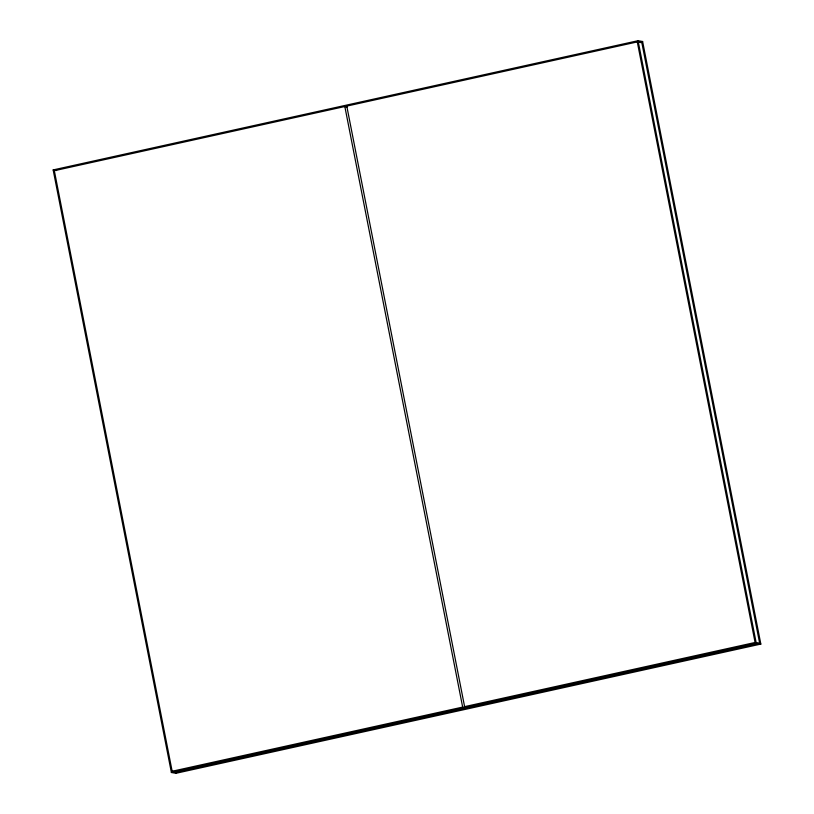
<?xml version="1.0" encoding="UTF-8"?>
<svg xmlns="http://www.w3.org/2000/svg" width="814" height="814" viewBox="0 0 814 814"><rect width="100%" height="100%" fill="white"/><g stroke="black" fill="none" stroke-linecap="round" stroke-linejoin="round"><path stroke-width="1.22" d="M53.164 169.923L638.054 40.7L642.622 41.514L760.836 644.078L175.946 773.3L171.378 772.486L53.164 169.923L56.583 170.533M347.11 106.939L344.831 106.532L54.335 170.716L172.161 771.265L176.719 772.079L467.216 707.895L462.657 707.091L172.161 771.265M637.281 41.921L346.784 106.105L464.601 706.654L469.169 707.468L759.666 643.284L641.839 42.735L637.281 41.921L755.097 642.48L759.666 643.284M637.647 42.613L642.622 41.514M464.601 706.654L755.097 642.48M171.378 772.486L756.267 643.264L760.836 644.078M638.054 40.7L756.267 643.264M344.831 106.532L462.657 707.091M175.458 770.807L175.946 773.3"/></g></svg>
